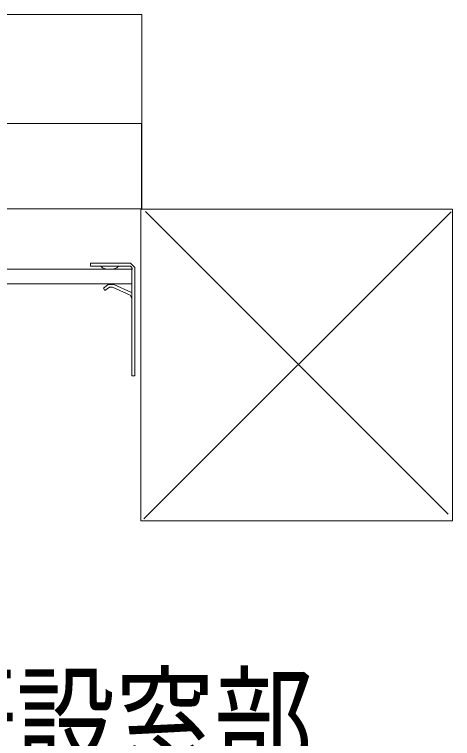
# Model space of a CAD drawing. Units: millimetres on the paper. Extents: x -305 to 305, y -152 to 152.
# Drawn here: x 71.7 to 78.02, y -27.32 to -16.87 of the extents above; entities that cross this region are included whole.
import ezdxf
from ezdxf.enums import TextEntityAlignment as Align

# ---------------------------------------------------------------- set-up
doc = ezdxf.new("R2010")
doc.units = ezdxf.units.MM
doc.layers.add('0-0_0', color=7, linetype='Continuous', lineweight=9)
doc.styles.add('ＭＳ ゴシック', font='')
doc.styles.get('ＭＳ ゴシック').set_extended_font_data('MS Gothic')

msp = doc.modelspace()

# ---------------------------------------------------------------- linework, layer by layer
at = {"layer": '0-0_0'}
for p, q in [((73.564, -24.147), (77.998, -19.714)), ((73.564, -24.147), (77.998, -19.714)), ((73.585, -19.711), (77.953, -24.078)), ((73.585, -19.711), (77.953, -24.078)), ((72.791, -20.455), (73.369, -20.455)), ((72.791, -20.498), (72.791, -20.455)), ((73.369, -20.455), (73.434, -20.519)), ((73.391, -20.541), (66.855, -20.541)), ((72.791, -20.498), (73.369, -20.498)), ((72.932, -20.498), (72.946, -20.503)), ((72.965, -20.522), (72.946, -20.503)), ((73.01, -20.54), (72.965, -20.522)), ((73.01, -20.541), (73.128, -20.541)), ((73.174, -20.522), (73.129, -20.54)), ((73.174, -20.522), (73.192, -20.503)), ((73.192, -20.503), (73.207, -20.498)), ((73.369, -20.498), (73.391, -20.519)), ((73.391, -22.083), (73.391, -20.519)), ((73.391, -20.541), (73.391, -20.754)), ((73.434, -22.083), (73.434, -20.519)), ((73.391, -20.754), (67.849, -20.754)), ((72.979, -20.815), (73.044, -20.771)), ((73.044, -20.77), (73.129, -20.763)), ((73.128, -20.763), (73.384, -20.881)), ((73.002, -20.851), (72.979, -20.815)), ((73.002, -20.851), (73.068, -20.805)), ((73.068, -20.805), (73.112, -20.801)), ((73.111, -20.801), (73.366, -20.92)), ((73.366, -20.92), (73.391, -20.96)), ((73.434, -22.083), (73.391, -22.083))]:
    msp.add_line(p, q, dxfattribs=at)
msp.add_lwpolyline([(73.533, -19.679), (73.533, -16.867), (33.262, -16.867)], dxfattribs=at)
for points in [[(73.527, -19.67), (73.527, -18.44), (71.475, -18.44), (71.475, -19.67)], [(78.018, -24.176), (78.018, -19.675), (73.52, -19.675), (73.52, -24.176)], [(78.018, -24.176), (78.018, -19.675), (73.52, -19.675), (73.52, -24.176)], [(73.398, -20.541), (73.391, -20.534), (73.384, -20.541), (73.391, -20.547)], [(73.398, -20.541), (73.391, -20.534), (73.384, -20.541), (73.391, -20.547)]]:
    msp.add_lwpolyline(points, close=True, dxfattribs=at)

# ---------------------------------------------------------------- texts
at = {"layer": '0-0_0', "style": 'ＭＳ ゴシック', "width": 0.8}
msp.add_text('既設窓部', height=1.308, dxfattribs=at).set_placement((70.296, -28.145), align=Align.BOTTOM_LEFT)

doc.saveas('drawing.dxf')
